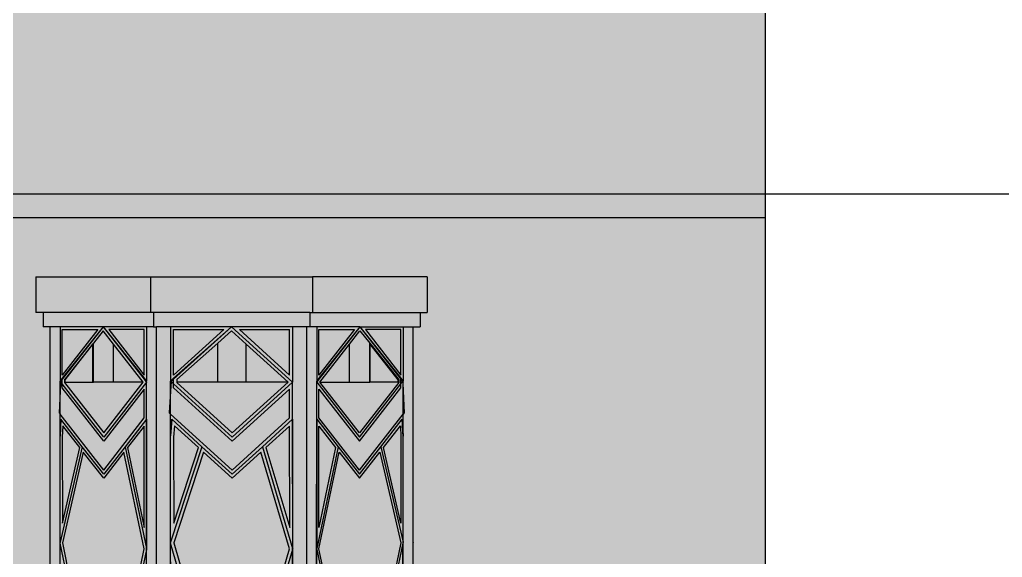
# Model space of a CAD drawing. Extents: x -59851 to 653804, y -249523 to 437614.
# Drawn here: x 323520 to 324349, y 367281 to 367734 of the extents above; entities that cross this region are included whole.
import ezdxf

# ---------------------------------------------------------------- set-up
doc = ezdxf.new("R2010")
doc.units = 0
doc.header["$LTSCALE"] = 1000
doc.header["$MEASUREMENT"] = 0
for name, color, linetype in [('_TCH_BOUNDARY', 7, 'Continuous'), ('A-材质分割线（横向）', 252, 'Continuous'), ('A-材质分割线（竖向）', 8, 'Continuous'), ('AE-WALL', 255, 'Continuous'), ('DOTE', 16, 'Continuous'), ('LABEL_PM', 7, 'Continuous'), ('P-固定家具（悬空）', 142, 'Continuous'), ('PUB_HATCH', 8, 'Continuous')]:
    doc.layers.add(name, color=color, linetype=linetype)

# ---------------------------------------------------------------- blocks, each defined once
blk = doc.blocks.new('jjjgapbhn')
blk.add_wipeout([(114248.51, 288134.95), (114148.51, 288134.95), (114148.51, 288384.95), (121148.51, 288384.95), (121148.51, 288134.95), (121048.51, 288134.95), (121048.51, 284284.95), (121068.51, 284284.95), (121068.51, 284134.95), (121118.51, 284134.95), (121118.51, 283684.95), (114178.51, 283684.95), (114178.51, 284134.95), (114228.51, 284134.95), (114228.51, 284284.95), (114248.51, 284284.95)]).dxf.layer = 'LABEL_PM'
at = {"layer": '_TCH_BOUNDARY'}
blk.add_lwpolyline([(114248.51, 288134.95), (114148.51, 288134.95), (114148.51, 288384.95), (121148.51, 288384.95), (121148.51, 288134.95), (121048.51, 288134.95), (121048.51, 284284.95), (121068.51, 284284.95), (121068.51, 284134.95), (121118.51, 284134.95), (121118.51, 283684.95), (114178.51, 283684.95), (114178.51, 284134.95), (114228.51, 284134.95), (114228.51, 284284.95), (114248.51, 284284.95)], close=True, dxfattribs=at)
blk = doc.blocks.new('mentoupb')
blk.add_wipeout([(93177.68, 274685.5), (93077.68, 274685.5), (93077.68, 274935.5), (100077.68, 274935.5), (100077.68, 274685.5), (99977.68, 274685.5), (99977.68, 270835.5), (99997.68, 270835.5), (99997.68, 270685.5), (100047.68, 270685.5), (100047.68, 270235.5), (93107.68, 270235.5), (93107.68, 270685.5), (93157.68, 270685.5), (93157.68, 270835.5), (93177.68, 270835.5)]).dxf.layer = 'A-材质分割线（横向）'
at = {"layer": '_TCH_BOUNDARY'}
blk.add_lwpolyline([(93177.68, 274685.5), (93077.68, 274685.5), (93077.68, 274935.5), (100077.68, 274935.5), (100077.68, 274685.5), (99977.68, 274685.5), (99977.68, 270835.5), (99997.68, 270835.5), (99997.68, 270685.5), (100047.68, 270685.5), (100047.68, 270235.5), (93107.68, 270235.5), (93107.68, 270685.5), (93157.68, 270685.5), (93157.68, 270835.5), (93177.68, 270835.5)], close=True, dxfattribs=at)
blk = doc.blocks.new('yjrtrth')
at = {"layer": 'P-固定家具（悬空）'}
for p, q in [((854571.02, -116608.11), (854667.63, -116608.11)), ((854571.02, -116608.11), (854571.02, -116610.88)), ((854571.02, -116610.88), (854571.02, -116638.11)), ((854667.63, -116608.11), (854667.63, -116638.11)), ((854667.63, -116608.11), (854804.27, -116608.11)), ((854804.27, -116608.11), (854804.27, -116638.11)), ((854900.88, -116608.11), (854804.27, -116608.11)), ((854900.88, -116608.11), (854900.88, -116610.88)), ((854900.88, -116610.88), (854900.88, -116638.11)), ((854576.97, -116638.11), (854571.02, -116638.11)), ((854576.97, -116638.11), (854576.97, -116650.11)), ((854667.63, -116638.11), (854576.97, -116638.11)), ((854670.1, -116638.11), (854667.63, -116638.11)), ((854801.8, -116638.11), (854670.1, -116638.11)), ((854670.1, -116638.11), (854670.1, -116650.11)), ((854801.8, -116638.11), (854804.27, -116638.11)), ((854801.8, -116638.11), (854801.8, -116650.11)), ((854804.27, -116638.11), (854894.93, -116638.11)), ((854894.93, -116638.11), (854900.88, -116638.11)), ((854894.93, -116638.11), (854894.93, -116650.11)), ((854582.92, -116650.11), (854576.97, -116650.11)), ((854591.34, -116650.11), (854582.92, -116650.11)), ((854582.92, -117135.88), (854582.92, -116650.11)), ((854627.74, -116650.11), (854591.34, -116650.11)), ((854591.34, -116650.11), (854591.34, -116695.95)), ((854627.74, -116650.11), (854593.18, -116694.47)), ((854627.74, -116650.11), (854593.18, -116693.63)), ((854593.18, -116652.61), (854623.11, -116652.61)), ((854623.11, -116652.61), (854593.18, -116691.02)), ((854593.18, -116691.02), (854593.18, -116652.61)), ((854627.73, -116653.54), (854619.48, -116663.93)), ((854636.51, -116664.8), (854627.73, -116653.54)), ((854627.74, -116650.11), (854662.3, -116693.63)), ((854627.74, -116650.11), (854662.3, -116694.47)), ((854664.15, -116650.11), (854627.74, -116650.11)), ((854662.3, -116652.61), (854632.37, -116652.61)), ((854632.37, -116652.61), (854662.3, -116691.02)), ((854662.3, -116691.02), (854662.3, -116652.61)), ((854670.1, -116650.11), (854664.15, -116650.11)), ((854664.15, -116650.11), (854664.15, -116695.95)), ((854670.1, -116650.11), (854672.56, -116650.11)), ((854684.46, -116650.11), (854672.56, -116650.11)), ((854672.56, -117786.11), (854672.56, -116650.11)), ((854684.46, -116650.11), (854684.46, -116695.95)), ((854735.95, -116650.11), (854684.46, -116650.11)), ((854735.95, -116650.11), (854687.07, -116693.63)), ((854735.95, -116650.11), (854687.07, -116694.47)), ((854687.07, -116652.61), (854729.4, -116652.61)), ((854729.4, -116652.61), (854687.07, -116691.02)), ((854687.07, -116691.02), (854687.07, -116652.61)), ((854735.93, -116653.54), (854724.26, -116663.93)), ((854748.35, -116664.8), (854735.93, -116653.54)), ((854787.44, -116650.11), (854735.95, -116650.11)), ((854787.44, -116696.83), (854735.95, -116650.11)), ((854742.5, -116652.61), (854784.83, -116652.61)), ((854742.5, -116652.61), (854784.83, -116691.02)), ((854784.83, -116691.02), (854784.83, -116652.61)), ((854787.44, -116650.11), (854787.44, -116696.83)), ((854799.34, -116650.11), (854787.44, -116650.11)), ((854799.34, -117786.11), (854799.34, -116650.11)), ((854801.8, -116650.11), (854799.34, -116650.11)), ((854807.75, -116650.11), (854801.8, -116650.11)), ((854844.16, -116650.11), (854807.75, -116650.11)), ((854807.75, -116650.11), (854807.75, -116695.95)), ((854844.16, -116650.11), (854809.6, -116693.63)), ((854844.16, -116650.11), (854809.6, -116694.47)), ((854809.6, -116691.02), (854809.6, -116652.61)), ((854809.6, -116652.61), (854839.53, -116652.61)), ((854839.53, -116652.61), (854809.6, -116691.02)), ((854835.39, -116664.8), (854844.17, -116653.54)), ((854844.16, -116650.11), (854878.72, -116693.63)), ((854844.16, -116650.11), (854878.72, -116694.47)), ((854844.16, -116650.11), (854880.56, -116650.11)), ((854844.17, -116653.54), (854852.42, -116663.93)), ((854878.72, -116652.61), (854848.79, -116652.61)), ((854848.79, -116652.61), (854878.72, -116691.02)), ((854878.72, -116691.02), (854878.72, -116652.61)), ((854880.56, -116650.11), (854880.56, -116695.95)), ((854880.56, -116650.11), (854888.98, -116650.11)), ((854888.98, -117135.88), (854888.98, -116650.11)), ((854888.98, -116650.11), (854894.93, -116650.11)), ((854619.48, -116663.93), (854595.54, -116694.06)), ((854595.54, -116694.87), (854618.97, -116664.8)), ((854618.97, -116664.8), (854619.48, -116664.16)), ((854618.97, -116696.83), (854618.97, -116664.8)), ((854619.48, -116664.16), (854619.48, -116663.93)), ((854619.48, -116696.83), (854619.48, -116664.16)), ((854636.51, -116696.83), (854636.51, -116664.8)), ((854661.47, -116696.83), (854636.51, -116664.8)), ((854724.26, -116663.93), (854689.68, -116694.72)), ((854724.26, -116696.83), (854724.26, -116663.93)), ((854783.64, -116696.83), (854748.35, -116664.8)), ((854748.35, -116696.83), (854748.35, -116664.8)), ((854810.43, -116696.83), (854835.39, -116664.8)), ((854835.39, -116696.83), (854835.39, -116664.8)), ((854852.42, -116663.93), (854876.36, -116694.06)), ((854852.42, -116664.16), (854852.42, -116663.93)), ((854852.93, -116664.8), (854852.42, -116664.16)), ((854852.42, -116696.83), (854852.42, -116664.16)), ((854852.93, -116696.83), (854852.93, -116664.8)), ((854876.36, -116694.87), (854852.93, -116664.8)), ((854591.78, -116695.39), (854591.34, -116695.95)), ((854591.34, -116696.83), (854591.34, -116695.95)), ((854591.68, -116696.39), (854591.34, -116695.95)), ((854593.18, -116694.47), (854591.73, -116696.32)), ((854591.78, -116695.39), (854591.73, -116696.32)), ((854593.18, -116693.63), (854591.78, -116695.39)), ((854593.18, -116694.47), (854593.18, -116693.63)), ((854593.18, -116698.31), (854593.18, -116694.47)), ((854595.54, -116694.06), (854595.02, -116694.72)), ((854595.02, -116694.72), (854595.02, -116695.54)), ((854595.02, -116695.54), (854595.54, -116694.87)), ((854595.02, -116695.54), (854595.02, -116696.83)), ((854595.54, -116694.87), (854595.54, -116694.06)), ((854595.54, -116696.83), (854595.54, -116694.87)), ((854662.3, -116693.63), (854663.71, -116695.39)), ((854662.3, -116694.47), (854662.3, -116693.63)), ((854662.3, -116694.47), (854663.75, -116696.32)), ((854663.71, -116695.39), (854663.75, -116696.32)), ((854663.71, -116695.39), (854664.15, -116695.95)), ((854663.8, -116696.39), (854664.15, -116695.95)), ((854664.15, -116696.83), (854664.15, -116695.95)), ((854685.09, -116695.39), (854684.46, -116695.95)), ((854684.95, -116696.39), (854684.46, -116695.95)), ((854684.46, -116696.83), (854684.46, -116695.95)), ((854687.07, -116694.47), (854685.02, -116696.32)), ((854685.09, -116695.39), (854685.02, -116696.32)), ((854687.07, -116693.63), (854685.09, -116695.39)), ((854687.07, -116694.47), (854687.07, -116693.63)), ((854687.07, -116698.31), (854687.07, -116694.47)), ((854689.68, -116694.72), (854689.68, -116696.83)), ((854808.19, -116695.39), (854807.75, -116695.95)), ((854808.1, -116696.39), (854807.75, -116695.95)), ((854807.75, -116696.83), (854807.75, -116695.95)), ((854809.6, -116694.47), (854808.15, -116696.32)), ((854808.19, -116695.39), (854808.15, -116696.32)), ((854809.6, -116693.63), (854808.19, -116695.39)), ((854809.6, -116694.47), (854809.6, -116693.63)), ((854876.36, -116694.87), (854876.36, -116694.06)), ((854876.36, -116694.06), (854876.88, -116694.72)), ((854876.36, -116696.83), (854876.36, -116694.87)), ((854876.88, -116695.54), (854876.36, -116694.87)), ((854876.88, -116694.72), (854876.88, -116695.54)), ((854876.88, -116695.54), (854876.88, -116696.83)), ((854878.72, -116693.63), (854880.12, -116695.39)), ((854878.72, -116694.47), (854878.72, -116693.63)), ((854878.72, -116698.31), (854878.72, -116694.47)), ((854878.72, -116694.47), (854880.17, -116696.32)), ((854880.12, -116695.39), (854880.17, -116696.32)), ((854880.12, -116695.39), (854880.56, -116695.95)), ((854880.22, -116696.39), (854880.56, -116695.95)), ((854880.56, -116696.83), (854880.56, -116695.95)), ((854591.34, -116704.41), (854590.45, -116722.64)), ((854591.68, -116696.39), (854591.34, -116696.83)), ((854591.34, -116696.83), (854591.68, -116697.28)), ((854591.34, -116704.41), (854591.34, -116696.83)), ((854591.68, -116697.28), (854591.34, -116704.41)), ((854591.34, -116723.78), (854591.34, -116704.41)), ((854591.73, -116696.32), (854591.68, -116696.39)), ((854591.73, -116696.45), (854591.68, -116696.39)), ((854591.73, -116696.45), (854591.68, -116697.28)), ((854591.73, -116696.32), (854591.73, -116696.45)), ((854593.18, -116698.31), (854591.73, -116696.45)), ((854593.18, -116701.75), (854593.18, -116698.31)), ((854628.09, -116743.11), (854593.18, -116698.31)), ((854628.09, -116746.55), (854593.18, -116701.75)), ((854595.02, -116696.83), (854595.02, -116697.24)), ((854595.02, -116696.83), (854595.54, -116696.83)), ((854595.02, -116697.24), (854628.09, -116739.67)), ((854595.54, -116696.83), (854618.97, -116696.83)), ((854618.97, -116696.83), (854619.48, -116696.83)), ((854636.51, -116696.83), (854619.48, -116696.83)), ((854628.09, -116739.67), (854661.47, -116696.83)), ((854664.15, -116696.83), (854628.09, -116743.11)), ((854662.3, -116702.64), (854628.09, -116746.55)), ((854661.47, -116696.83), (854636.51, -116696.83)), ((854662.3, -116727.03), (854662.3, -116702.64)), ((854663.75, -116696.32), (854663.8, -116696.39)), ((854663.8, -116696.39), (854664.15, -116696.83)), ((854664.15, -116728.11), (854664.15, -116696.83)), ((854684.46, -116704.41), (854683.21, -116722.64)), ((854684.95, -116696.39), (854684.46, -116696.83)), ((854685.02, -116696.45), (854684.46, -116704.41)), ((854684.46, -116704.41), (854684.46, -116696.83)), ((854684.46, -116723.78), (854684.46, -116704.41)), ((854685.02, -116696.32), (854684.95, -116696.39)), ((854685.02, -116696.45), (854684.95, -116696.39)), ((854685.02, -116696.32), (854685.02, -116696.45)), ((854687.07, -116698.31), (854685.02, -116696.45)), ((854736.44, -116743.11), (854687.07, -116698.31)), ((854687.07, -116701.75), (854687.07, -116698.31)), ((854736.44, -116746.55), (854687.07, -116701.75)), ((854724.26, -116696.83), (854689.68, -116696.83)), ((854689.68, -116696.83), (854689.68, -116697.24)), ((854689.68, -116697.24), (854736.44, -116739.67)), ((854748.35, -116696.83), (854724.26, -116696.83)), ((854787.44, -116696.83), (854736.44, -116743.11)), ((854736.44, -116739.67), (854783.64, -116696.83)), ((854784.83, -116702.64), (854736.44, -116746.55)), ((854783.64, -116696.83), (854748.35, -116696.83)), ((854784.83, -116727.03), (854784.83, -116702.64)), ((854787.44, -116728.11), (854787.44, -116696.83)), ((854808.1, -116696.39), (854807.75, -116696.83)), ((854807.75, -116728.11), (854807.75, -116696.83)), ((854807.75, -116696.83), (854843.81, -116743.11)), ((854808.15, -116696.32), (854808.1, -116696.39)), ((854809.6, -116727.03), (854809.6, -116702.64)), ((854809.6, -116702.64), (854843.81, -116746.55)), ((854843.81, -116739.67), (854810.43, -116696.83)), ((854810.43, -116696.83), (854835.39, -116696.83)), ((854835.39, -116696.83), (854852.42, -116696.83)), ((854876.88, -116697.24), (854843.81, -116739.67)), ((854843.81, -116743.11), (854878.72, -116698.31)), ((854843.81, -116746.55), (854878.72, -116701.75)), ((854852.93, -116696.83), (854852.42, -116696.83)), ((854876.36, -116696.83), (854852.93, -116696.83)), ((854876.36, -116696.83), (854876.88, -116696.83)), ((854876.88, -116696.83), (854876.88, -116697.24)), ((854878.72, -116698.31), (854880.18, -116696.45)), ((854878.72, -116701.75), (854878.72, -116698.31)), ((854880.17, -116696.32), (854880.18, -116696.45)), ((854880.17, -116696.32), (854880.22, -116696.39)), ((854880.18, -116696.45), (854880.22, -116696.39)), ((854880.18, -116696.45), (854880.22, -116697.28)), ((854880.22, -116696.39), (854880.56, -116696.83)), ((854880.56, -116696.83), (854880.22, -116697.28)), ((854880.22, -116697.28), (854880.56, -116704.41)), ((854880.56, -116704.41), (854880.56, -116696.83)), ((854880.56, -116723.78), (854880.56, -116704.41)), ((854880.56, -116704.41), (854881.46, -116722.64)), ((854590.45, -116722.64), (854591.34, -116723.78)), ((854591.34, -116742.23), (854591.34, -116723.78)), ((854628.09, -116770.95), (854591.34, -116723.78)), ((854591.34, -116743.11), (854592.03, -116728.11)), ((854592.03, -116728.11), (854591.34, -116742.23)), ((854610.06, -116751.25), (854592.03, -116728.11)), ((854628.09, -116770.95), (854662.3, -116727.03)), ((854664.15, -116728.11), (854646.12, -116751.25)), ((854664.23, -116837.35), (854664.15, -116728.11)), ((854664.15, -116728.11), (854664.15, -116836.97)), ((854683.21, -116722.64), (854684.46, -116723.78)), ((854684.46, -116742.22), (854684.46, -116723.78)), ((854736.44, -116770.95), (854684.46, -116723.78)), ((854684.46, -116743.11), (854685.44, -116728.11)), ((854685.44, -116728.11), (854684.46, -116742.22)), ((854710.94, -116751.25), (854685.44, -116728.11)), ((854736.44, -116770.95), (854784.83, -116727.03)), ((854787.44, -116728.11), (854761.94, -116751.25)), ((854787.55, -116837.35), (854787.44, -116728.11)), ((854787.44, -116728.11), (854787.44, -116836.97)), ((854807.67, -116837.35), (854807.75, -116728.11)), ((854807.75, -116728.11), (854825.78, -116751.25)), ((854807.75, -116728.11), (854807.75, -116836.97)), ((854843.81, -116770.95), (854809.6, -116727.03)), ((854843.81, -116770.95), (854880.56, -116723.78)), ((854861.84, -116751.25), (854879.88, -116728.11)), ((854880.56, -116743.11), (854879.88, -116728.11)), ((854879.88, -116728.11), (854880.56, -116742.23)), ((854881.46, -116722.64), (854880.56, -116723.78)), ((854880.56, -116742.23), (854880.56, -116723.78)), ((854593.62, -116733.6), (854593.18, -116743.19)), ((854607.95, -116751.99), (854593.62, -116733.6)), ((854662.31, -116733.91), (854648.2, -116752.02)), ((854662.37, -116819.42), (854662.31, -116733.91)), ((854687.69, -116733.6), (854687.07, -116743.19)), ((854707.96, -116751.99), (854687.69, -116733.6)), ((854784.84, -116733.91), (854764.88, -116752.02)), ((854784.93, -116819.42), (854784.84, -116733.91)), ((854809.53, -116819.42), (854809.59, -116733.91)), ((854809.59, -116733.91), (854823.7, -116752.02)), ((854863.95, -116751.99), (854878.28, -116733.6)), ((854878.28, -116733.6), (854878.72, -116743.19)), ((854582.92, -116743.11), (854582.92, -116742.23)), ((854591.34, -116743.11), (854591.34, -116742.23)), ((854591.34, -116743.11), (854591.34, -116742.23)), ((854591.34, -116743.11), (854591.34, -116742.23)), ((854591.41, -116831.8), (854591.34, -116743.11)), ((854591.34, -116832.1), (854591.34, -116743.11)), ((854593.18, -116743.19), (854593.24, -116815.55)), ((854684.46, -116743.11), (854684.46, -116742.22)), ((854684.46, -116743.11), (854684.46, -116742.23)), ((854684.56, -116831.8), (854684.46, -116743.11)), ((854684.46, -116832.1), (854684.46, -116743.11)), ((854687.07, -116743.19), (854687.15, -116815.55)), ((854878.72, -116743.19), (854878.67, -116815.55)), ((854880.5, -116831.8), (854880.56, -116743.11)), ((854880.56, -116743.11), (854880.56, -116742.23)), ((854880.56, -116743.11), (854880.56, -116742.23)), ((854880.56, -116832.1), (854880.56, -116743.11)), ((854610.06, -116751.25), (854591.41, -116831.8)), ((854593.24, -116815.55), (854607.95, -116751.99)), ((854628.09, -116774.39), (854610.06, -116751.25)), ((854646.12, -116751.25), (854628.09, -116774.39)), ((854646.12, -116751.25), (854664.15, -116836.97)), ((854648.2, -116752.02), (854662.37, -116819.42)), ((854710.94, -116751.25), (854684.56, -116831.8)), ((854687.15, -116815.55), (854707.96, -116751.99)), ((854736.44, -116774.39), (854710.94, -116751.25)), ((854761.94, -116751.25), (854736.44, -116774.39)), ((854761.94, -116751.25), (854787.44, -116836.97)), ((854764.88, -116752.02), (854784.93, -116819.42)), ((854825.78, -116751.25), (854807.75, -116836.97)), ((854823.7, -116752.02), (854809.53, -116819.42)), ((854825.78, -116751.25), (854843.81, -116774.39)), ((854843.81, -116774.39), (854861.84, -116751.25)), ((854861.84, -116751.25), (854880.5, -116831.8)), ((854878.67, -116815.55), (854863.95, -116751.99)), ((854610.93, -116755.81), (854593.25, -116832.18)), ((854628.09, -116777.83), (854610.93, -116755.81)), ((854645.18, -116755.9), (854628.09, -116777.83)), ((854662.31, -116837.35), (854645.18, -116755.9)), ((854712.18, -116755.81), (854687.17, -116832.18)), ((854736.44, -116777.83), (854712.18, -116755.81)), ((854760.61, -116755.9), (854736.44, -116777.83)), ((854784.84, -116837.35), (854760.61, -116755.9)), ((854809.59, -116837.35), (854826.72, -116755.9)), ((854826.72, -116755.9), (854843.81, -116777.83)), ((854843.81, -116777.83), (854860.97, -116755.81)), ((854860.97, -116755.81), (854878.65, -116832.18)), ((854591.41, -116831.8), (854591.34, -116832.1)), ((854591.41, -116832.44), (854591.34, -116832.1)), ((854591.34, -116836.97), (854591.34, -116832.1)), ((854591.41, -116836.62), (854591.34, -116836.97)), ((854591.34, -116837.74), (854591.34, -116836.97)), ((854591.41, -116832.44), (854591.41, -116831.8)), ((854610.01, -116923.19), (854591.41, -116832.44)), ((854591.41, -116836.62), (854591.41, -116832.44)), ((854591.41, -116838.09), (854591.41, -116836.62)), ((854593.25, -116832.09), (854593.26, -116832.14)), ((854593.25, -116832.09), (854593.26, -116832.14)), ((854593.25, -116832.18), (854610.97, -116918.53)), ((854664.15, -116837.74), (854664.15, -116836.97)), ((854664.15, -116836.97), (854664.23, -116837.35)), ((854684.56, -116831.8), (854684.46, -116832.1)), ((854684.56, -116832.44), (854684.46, -116832.1)), ((854684.46, -117135.88), (854684.46, -116832.1)), ((854684.56, -116832.44), (854684.56, -116831.8)), ((854710.87, -116923.19), (854684.56, -116832.44)), ((854684.69, -116943.4), (854684.56, -116832.44)), ((854687.17, -116832.09), (854687.18, -116832.14)), ((854687.17, -116832.18), (854712.23, -116918.53)), ((854787.44, -116836.97), (854787.55, -116837.35)), ((854787.44, -116837.74), (854787.44, -116836.97)), ((854807.75, -116836.97), (854807.67, -116837.35)), ((854807.75, -116837.74), (854807.75, -116836.97)), ((854878.65, -116832.18), (854860.93, -116918.53)), ((854861.89, -116923.19), (854880.5, -116832.44)), ((854878.65, -116832.09), (854878.64, -116832.14)), ((854880.49, -116836.62), (854880.5, -116832.44)), ((854880.49, -116836.62), (854880.56, -116836.97)), ((854880.49, -116838.09), (854880.49, -116836.62)), ((854880.5, -116831.8), (854880.56, -116832.1)), ((854880.5, -116832.44), (854880.5, -116831.8)), ((854880.5, -116832.44), (854880.56, -116832.1)), ((854880.56, -116836.97), (854880.56, -116832.1)), ((854880.56, -116837.74), (854880.56, -116836.97)), ((854888.98, -116832.09), (854888.98, -116832.14)), ((854888.98, -116832.09), (854888.98, -116832.14)), ((854591.34, -116837.74), (854591.41, -116838.09)), ((854591.34, -116946.39), (854591.34, -116837.74)), ((854591.49, -116943.4), (854591.41, -116838.09)), ((854645.18, -116918.6), (854662.31, -116837.35)), ((854664.15, -116837.74), (854646.12, -116923.25)), ((854664.23, -116837.35), (854664.15, -116837.74)), ((854664.15, -116946.39), (854664.15, -116837.74)), ((854664.31, -116946.6), (854664.23, -116837.35)), ((854760.61, -116918.6), (854784.84, -116837.35)), ((854787.44, -116837.74), (854761.94, -116923.25)), ((854787.55, -116837.35), (854787.44, -116837.74)), ((854787.44, -116946.39), (854787.44, -116837.74)), ((854787.67, -116946.6), (854787.55, -116837.35)), ((854807.59, -116946.6), (854807.67, -116837.35)), ((854807.67, -116837.35), (854807.75, -116837.74)), ((854807.75, -116946.39), (854807.75, -116837.74)), ((854807.75, -116837.74), (854825.78, -116923.25)), ((854826.72, -116918.6), (854809.59, -116837.35)), ((854880.41, -116943.4), (854880.49, -116838.09)), ((854880.56, -116837.74), (854880.49, -116838.09)), ((854880.56, -116946.39), (854880.56, -116837.74))]:
    blk.add_line(p, q, dxfattribs=at)
blk = doc.blocks.new('mentoudong')
at = {"layer": 'PUB_HATCH'}
h = blk.add_hatch(dxfattribs=at)
h.set_pattern_fill('大理石', color=8, scale=150)
h.set_pattern_definition([(41.987212, (29188.43, 23133.25), (899.999987, 675.000015), [14.4146, -3012.6508]), (68.19859, (28974.14, 23110.75), (450, 1350), [51.9284, -3583.0579]), (60.945396, (28963.43, 23085.03), (449.99997, 675.000019), [22.0621, -4610.9713]), (90, (28974.14, 23104.3), (450, -3e-14), [6.4286, -668.5714]), (71.56505, (29184.14, 23120.4), (9e-07, 675), [13.5526, -1409.4723]), (171.469234, (29184.14, 23120.39), (-449.999999, 4e-06), [21.6683, -4528.6749]), (79.215702, (29154.14, 23078.604), (450.000002, 2700.000001), [45.8091, -4764.1415]), (62.132996, (28815.57, 23284.318), (1799.9999781, 3375.0000132), [105.4419, -22037.34735]), (0, (28822.05, 23383.3), (0, 675), [0, -450]), (64.983107, (29113.428, 23506.104), (900.0000023, 2024.9999986), [70.9412, -7377.8841]), (81.4391104, (29286.999, 23239.318), (899.99999845, 6074.9999617), [100.7656, -21060.0027]), (82.874984, (29038.428, 23300.39), (449.999973, 3375.0000034), [51.8288, -10832.2191]), (76.75948, (28993.428, 23158.96), (450.0000044, 2024.9999984), [112.2702, -11676.0978]), (0, (28923.3, 23159.3), (0, 675), [0, -450]), (0, (28930.5, 23152.06), (0, 675), [0, -450]), (0, (28981.1, 23188.2), (0, 675), [0, -450]), (0, (28966.66, 23267.7), (0, 675), [0, -450]), (59.036243, (29019.142, 23268.247), (449.999964, 675.0000194), [37.4847, -7834.3002]), (0, (29038.4, 23299.14), (0, 675), [0, -450]), (0, (28981.1, 23274.9), (0, 675), [0, -450]), (0, (29002.8, 23318.25), (0, 675), [0, -450]), (0, (28981.1, 23253.2), (0, 675), [0, -450]), (50.19443, (29242, 23207.175), (450, 675), [16.7363, -3497.8761]), (90, (29242, 23187.9), (450, -3e-14), [19.2857, -655.7143]), (43.66778, (29218.428, 23165.39), (1350.000001, 1349.9999974), [32.5862, -6810.5214]), (90, (29218.43, 23158.96), (450, -3e-14), [6.4286, -668.5714]), (39.80557, (29199.14, 23142.89), (899.999979, 675.000027), [25.1044, -5246.8141]), (0, (29132.96, 23188.2), (0, 675), [0, -450]), (0, (29243, 23208.6), (0, 675), [0, -450]), (0, (29243, 23208.6), (0, 675), [0, -450]), (29.357753, (29252.71, 23220.03), (1349.999997, 675.000004), [39.3376, -4091.1133]), (0, (29241.4, 23253.2), (0, 675), [0, -450]), (146.309932, (29113.43, 23506.104), (-900.000006, 674.999988), [46.3571, -4821.1371]), (8.130102, (29064.142, 23416.104), (4499.9999683, 674.999996), [45.4569, -9500.4846]), (47.862405, (28963.428, 23403.247), (1800.0000008, 2024.9999981), [60.6849, -12683.13705]), (14.620874, (28864.856, 23377.532), (2699.9999926, 675.0000282), [101.8703, -10594.5075]), (0, (28901.6, 23419.4), (0, 675), [0, -450]), (18.43495, (29044.856, 23351.82), (1800, 674.999998), [20.3289, -4248.7459]), (16.699244, (29064.14, 23358.25), (449.99999, 4e-05), [11.186, -2337.8829]), (101.093723, (29074.856, 23361.46), (-900.0000079, 4724.9999558), [55.6834, -11637.8244]), (0, (29017.3, 23390.5), (0, 675), [0, -450]), (0, (29063.9, 23417.4), (0, 675), [0, -450]), (0, (29002.8, 23339.9), (0, 675), [0, -450]), (0, (28945, 23484.44), (0, 675), [0, -450]), (0, (28923.3, 23455.54), (0, 675), [0, -450]), (44.144903, (29038.428, 23496.46), (1350.0000023, 1350), [50.7658, -10610.0559]), (54.582945, (29004.142, 23448.247), (450.0000013, 674.9999973), [59.1619, -12364.8318]), (0, (29039, 23496.9), (0, 675), [0, -450]), (0, (28973.9, 23462.8), (0, 675), [0, -450]), (0, (29039, 23496.9), (0, 675), [0, -450]), (0, (29004.2, 23447.2), (0, 675), [0, -450]), (75.068583, (29109.14, 23422.53), (450, 2025), [16.633, -3476.3063]), (90, (29113.43, 23438.6), (450, -3e-14), [67.5, -607.5]), (50.19443, (29192.71, 23721.46), (450, 675), [16.7363, -3497.8761]), (0, (29067.9, 23578.4), (0, 675), [0, -450]), (0, (29082.35, 23571.15), (0, 675), [0, -450]), (0, (29024.5, 23585.6), (0, 675), [0, -450]), (0, (29096.8, 23665.1), (0, 675), [0, -450]), (53.130102, (29143.428, 23625.032), (450.0000006, 674.9999996), [32.1429, -6717.857]), (90, (29143.43, 23570.4), (450, -3e-14), [54.6429, -620.3571]), (0, (29143.5, 23571.5), (0, 675), [0, -450]), (23.19859, (29177.71, 23715.03), (1350, 675), [16.3195, -3410.7784]), (66.03751, (29173.43, 23705.39), (450, 1350), [10.5523, -2205.4406]), (66.03751, (29169.14, 23695.75), (450, 1350), [10.5523, -2205.4406]), (81.869898, (29162.713, 23650.747), (450.000002, 3375.0000003), [45.4569, -9500.4846]), (90, (29203.43, 23734.3), (450, -3e-14), [16.0714, -658.9286]), (0, (29154, 23756.8), (0, 675), [0, -450])])
h.paths.add_polyline_path([(128791.11, 303043.82), (128891.11, 303043.82), (128891.11, 303293.82), (121891.11, 303293.82), (121891.11, 303043.82), (121991.11, 303043.82), (121991.11, 299193.82), (121971.11, 299193.82), (121971.11, 299043.82), (121921.11, 299043.82), (121921.11, 298593.82), (123891.11, 298593.82), (123891.11, 301593.82), (126891.11, 301593.82), (126891.11, 298593.82), (128861.11, 298593.82), (128861.11, 299043.82), (128811.11, 299043.82), (128811.11, 299193.82), (128791.11, 299193.82)])
at = {"layer": 'A-材质分割线（竖向）'}
for p, q in [((127641.11, 301593.82), (128791.11, 301593.82)), ((127641.11, 301573.82), (128791.11, 301573.82))]:
    blk.add_line(p, q, dxfattribs=at)
at = {"layer": 'AE-WALL', "extrusion": (0, 0, -1), "xscale": -1, "zscale": -1}
blk.add_blockref('yjrtrth', (726394.77, 418131.93), dxfattribs=at)

msp = doc.modelspace()

# ---------------------------------------------------------------- linework, layer by layer
at = {"layer": 'DOTE'}
msp.add_line((324148.64, 423848.21), (324148.64, 363523.87), dxfattribs=at)

# ---------------------------------------------------------------- next in the draw order: block references
at = {"layer": 'LABEL_PM'}
msp.add_blockref('jjjgapbhn', (203100.13, 80902.86), dxfattribs=at)

# ---------------------------------------------------------------- next in the draw order: block references
at = {"layer": 'A-材质分割线（横向）'}
msp.add_blockref('mentoupb', (224170.95, 94352.31), dxfattribs=at)

# ---------------------------------------------------------------- next in the draw order: linework, layer by layer
msp.add_lwpolyline([(324148.64, 367587.81), (327048.64, 367587.81)], dxfattribs=at)

# ---------------------------------------------------------------- next in the draw order: block references
at = {"layer": 'LABEL_PM'}
msp.add_blockref('mentoudong', (195357.53, 65993.99, 0), dxfattribs=at)

doc.saveas('drawing.dxf')
